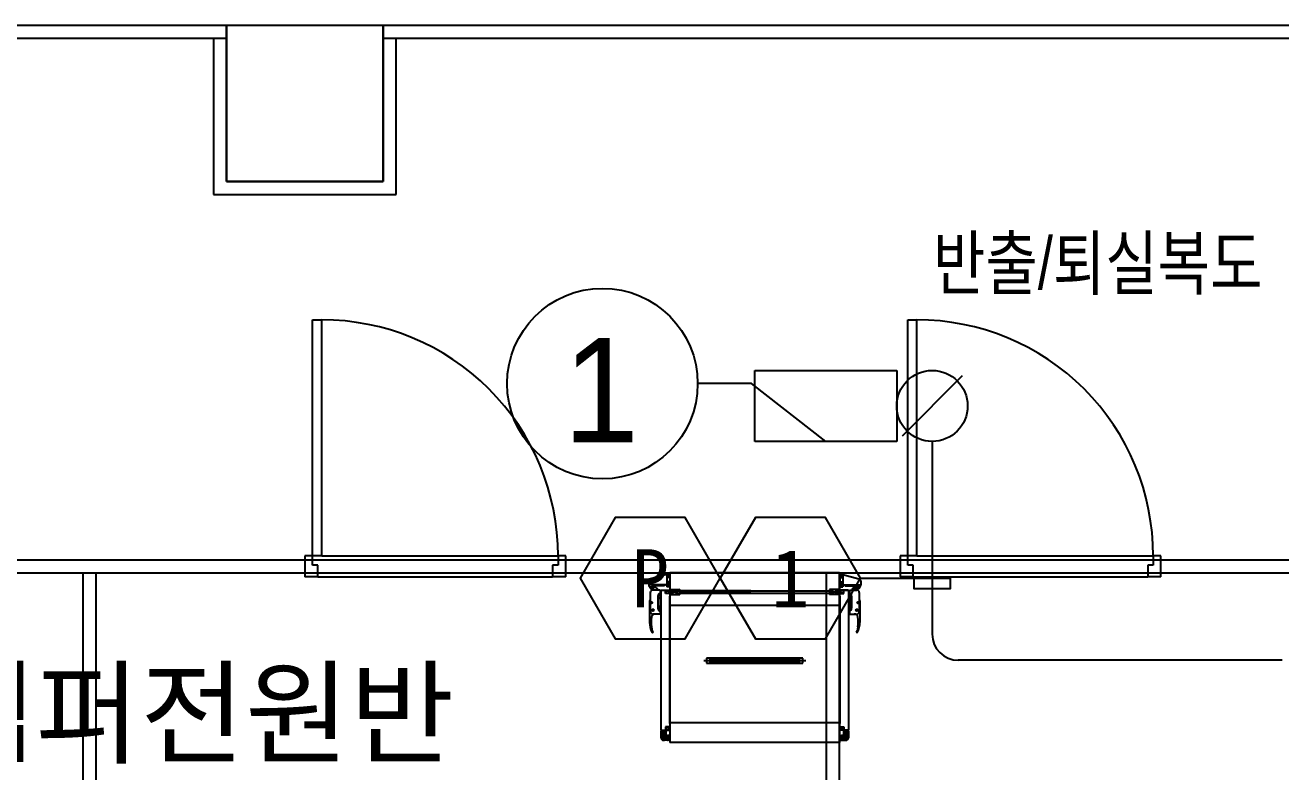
# Model space of a CAD drawing. Header units: millimetres. Extents: x 3365 to 47260, y 1455 to 34440.
# Drawn here: x 19802 to 24617, y 17807 to 20670 of the extents above; entities that cross this region are included whole.
import ezdxf
from ezdxf.enums import TextEntityAlignment as Align

# ---------------------------------------------------------------- set-up
doc = ezdxf.new("R2010")
doc.units = ezdxf.units.MM
doc.header["$LTSCALE"] = 120
for name, color, linetype in [('ARCH', 9, 'Continuous'), ('DAMPER', 2, 'Continuous'), ('fire', 2, 'Continuous'), ('fire-l', 4, 'Continuous'), ('smd-f', 2, 'Continuous')]:
    doc.layers.add(name, color=color, linetype=linetype)
doc.styles.add('GHD', font='')
doc.styles.add('TT', font='')
doc.styles.add('돋움', font='')
doc.styles.get('GHD').set_extended_font_data('Dotum')
doc.styles.get('TT').set_extended_font_data('Dotum')
doc.styles.get('돋움').set_extended_font_data('DotumChe')

# ---------------------------------------------------------------- blocks, each defined once
blk = doc.blocks.new('e-22-1')
at = {"layer": 'DAMPER'}
blk.add_line((-5, 1), (-1, 1), dxfattribs=at)
at = {"layer": 'fire'}
for p, q in [((-5, -1), (-5, 1)), ((-1, 1), (-1, -1)), ((0.85, 0.85), (-0.85, -0.85)), ((-1, -1), (-5, -1))]:
    blk.add_line(p, q, dxfattribs=at)
blk.add_circle((0, 0), 1, dxfattribs=at)

msp = doc.modelspace()

# ---------------------------------------------------------------- linework, layer by layer
at = {"layer": 'ARCH', "color": 9}
for p, q in [((14374.5, 20670.3, 0), (20574.5, 20670.3, 0)), ((20574.5, 20670.3, 0), (20574.5, 20070.3, 0)), ((20574.5, 20670.3, 0), (21174.5, 20670.3, 0)), ((20574.5, 20070.3, 0), (20574.5, 20670.3, 0)), ((20574.5, 20670.3, 0), (21174.5, 20670.3, 0)), ((20574.5, 20070.3, 0), (20574.5, 20670.3, 0)), ((21174.5, 20670.3, 0), (30474.5, 20670.3, 0)), ((21174.5, 20070.3, 0), (21174.5, 20670.3, 0)), ((21174.5, 20670.3, 0), (21174.5, 20070.3, 0)), ((21174.5, 20670.3, 0), (21174.5, 20070.3, 0)), ((14374.5, 20620.3, 0), (20574.5, 20620.3, 0)), ((20524.5, 20620.3, 0), (20524.5, 20020.3, 0)), ((21174.5, 20620.3, 0), (30474.5, 20620.3, 0)), ((21224.5, 20020.3, 0), (21224.5, 20620.3, 0)), ((20574.5, 20070.3, 0), (21174.5, 20070.3, 0)), ((21174.5, 20070.3, 0), (20574.5, 20070.3, 0)), ((21174.5, 20070.3, 0), (20574.5, 20070.3, 0)), ((20524.5, 20020.3, 0), (21224.5, 20020.3, 0)), ((20903.9, 18635.3, 0), (20903.9, 19540.5, 0)), ((20903.9, 19540.5, 0), (20939.1, 19540.5, 0)), ((20939.1, 18635.3, 0), (20939.1, 19540.5, 0)), ((23186.2, 18635.3, 0), (23186.2, 19540.5, 0)), ((23186.2, 19540.5, 0), (23221.5, 19540.5, 0)), ((23221.5, 18635.3, 0), (23221.5, 19540.5, 0)), ((20903.9, 18635.3, 0), (20874.5, 18635.3, 0)), ((20874.5, 18635.3, 0), (20874.5, 18555.3, 0)), ((20903.9, 18599.4, 0), (20903.9, 18635.3, 0)), ((20939.1, 18635.3, 0), (20903.9, 18635.3, 0)), ((20939.1, 18635.3, 0), (21845.1, 18635.3, 0)), ((21845.1, 18635.3, 0), (21845.1, 18599.4, 0)), ((21874.5, 18635.3, 0), (21845.1, 18635.3, 0)), ((21874.5, 18555.3, 0), (21874.5, 18635.3, 0)), ((23186.2, 18635.3, 0), (23156.9, 18635.3, 0)), ((23156.9, 18635.3, 0), (23156.9, 18555.3, 0)), ((23186.2, 18599.4, 0), (23186.2, 18635.3, 0)), ((23221.5, 18635.3, 0), (23186.2, 18635.3, 0)), ((23221.5, 18635.3, 0), (24127.5, 18635.3, 0)), ((24127.5, 18635.3, 0), (24127.5, 18599.4, 0)), ((24156.9, 18635.3, 0), (24127.5, 18635.3, 0)), ((24156.9, 18555.3, 0), (24156.9, 18635.3, 0)), ((14424.5, 18620.3, 0), (20024.5, 18620.3, 0)), ((20024.5, 18620.3, 0), (32874.5, 18620.3, 0)), ((20874.5, 18620.3, 0), (20874.5, 18570.3, 0)), ((20874.5, 18620.3, 0), (20874.5, 18570.3, 0)), ((20924.4, 18599.4, 0), (20903.9, 18599.4, 0)), ((20924.4, 18555.3, 0), (20924.4, 18599.4, 0)), ((21824.6, 18599.4, 0), (21824.6, 18555.3, 0)), ((21845.1, 18599.4, 0), (21824.6, 18599.4, 0)), ((21845.1, 18599.4, 0), (21824.6, 18599.4, 0)), ((21874.5, 18570.3, 0), (21874.5, 18620.3, 0)), ((23156.9, 18620.3, 0), (23156.9, 18570.3, 0)), ((23156.9, 18620.3, 0), (23156.9, 18570.3, 0)), ((23206.7, 18599.4, 0), (23186.2, 18599.4, 0)), ((23206.7, 18555.3, 0), (23206.7, 18599.4, 0)), ((24107, 18599.4, 0), (24107, 18555.3, 0)), ((24127.5, 18599.4, 0), (24107, 18599.4, 0)), ((24127.5, 18599.4, 0), (24107, 18599.4, 0)), ((24156.9, 18570.3, 0), (24156.9, 18620.3, 0)), ((14424.5, 18570.3, 0), (32874.5, 18570.3, 0)), ((20024.5, 15020.3, 0), (20024.5, 18570.3, 0)), ((20074.5, 15020.3, 0), (20074.5, 18570.3, 0)), ((20924.4, 18555.3, 0), (20874.5, 18555.3, 0)), ((20924.4, 18555.3, 0), (21824.6, 18555.3, 0)), ((21874.5, 18555.3, 0), (21824.6, 18555.3, 0)), ((22193.3, 18540.5, 0), (22193.3, 18525, 0)), ((22262, 18563.6, 0), (22200.2, 18547.3, 0)), ((22276.8, 18554.2, 0), (22259.3, 18554.2, 0)), ((22262.2, 18563.7, 0), (22262.2, 18517.4, 0)), ((22265.1, 18556.1, 0), (22262.2, 18558.9, 0)), ((22265.1, 18552.3, 0), (22262.2, 18549.5, 0)), ((22273.4, 18563.7, 0), (22262.4, 18563.7, 0)), ((22265.1, 18556.1, 0), (22265.1, 18552.3, 0)), ((22273.4, 18556.1, 0), (22265.1, 18556.1, 0)), ((22273.4, 18552.3, 0), (22265.1, 18552.3, 0)), ((22273.4, 18563.7, 0), (22273.4, 18517.4, 0)), ((22274.5, 18570.3, 0), (22274.5, 17920.3, 0)), ((22924.5, 18570.3, 0), (22274.5, 18570.3, 0)), ((22874.5, 14970.3, 0), (22874.5, 18570.3, 0)), ((22922.2, 18554.2, 0), (22939.7, 18554.2, 0)), ((22924.5, 14970.3, 0), (22924.5, 18570.3, 0)), ((22924.5, 18570.3, 0), (22924.5, 17920.3, 0)), ((22925.6, 18563.7, 0), (22925.6, 18517.4, 0)), ((22925.6, 18563.7, 0), (22936.6, 18563.7, 0)), ((22925.6, 18556.1, 0), (22933.9, 18556.1, 0)), ((22925.6, 18552.3, 0), (22933.9, 18552.3, 0)), ((22933.9, 18556.1, 0), (22936.8, 18558.9, 0)), ((22933.9, 18556.1, 0), (22933.9, 18552.3, 0)), ((22933.9, 18552.3, 0), (22936.8, 18549.5, 0)), ((22936.8, 18563.7, 0), (22936.8, 18517.4, 0)), ((22937, 18563.6, 0), (22998.8, 18547.3, 0)), ((23005.7, 18540.5, 0), (23005.7, 18525, 0)), ((23206.7, 18555.3, 0), (23156.9, 18555.3, 0)), ((23206.7, 18555.3, 0), (24107, 18555.3, 0)), ((24156.9, 18555.3, 0), (24107, 18555.3, 0)), ((22262.2, 18525, 0), (22193.3, 18525, 0)), ((22193.5, 18524, 0), (22193.5, 18522.4, 0)), ((22193.5, 18521.9, 0), (22200.8, 18510.8, 0)), ((22208.4, 18525, 0), (22194.3, 18525, 0)), ((22199, 18494.8, 0), (22199, 18422.1, 0)), ((22236.7, 18504.2, 0), (22208.4, 18504.2, 0)), ((22209.4, 18524, 0), (22209.4, 18513.6, 0)), ((22253.7, 18520.2, 0), (22209.4, 18520.2, 0)), ((22211.9, 18515.5, 0), (22215.7, 18515.5, 0)), ((22211.9, 18504.2, 0), (22211.9, 18515.5, 0)), ((22226.1, 18504.2, 0), (22226.1, 18504.2, 0)), ((22236.7, 18504.2, 0), (22236.7, 18412.6, 0)), ((22239.6, 18504.2, 0), (22239.6, 17967.5, 0)), ((22239.6, 18504.2, 0), (22272.6, 18504.2, 0)), ((22253.7, 18525, 0), (22253.7, 18520.2, 0)), ((22257.7, 18491.2, 0), (22257.7, 18504.2, 0)), ((22272.6, 18491.2, 0), (22257.7, 18491.2, 0)), ((22276.5, 18526.8, 0), (22259.3, 18526.8, 0)), ((22274, 18503, 0), (22259.3, 18503, 0)), ((22259.3, 18503, 0), (22259.3, 18492.4, 0)), ((22259.3, 18499.9, 0), (22259.4, 18499.8, 0)), ((22259.3, 18499.7, 0), (22259.4, 18499.8, 0)), ((22259.3, 18492.4, 0), (22274, 18492.4, 0)), ((22260.1, 18497.1, 0), (22260, 18497.6, 0)), ((22260, 18497.6, 0), (22260.6, 18497.5, 0)), ((22260.1, 18497.1, 0), (22260.6, 18497.5, 0)), ((22261, 18492.2, 0), (22261.1, 18492.3, 0)), ((22261.1, 18492.2, 0), (22261.1, 18492.3, 0)), ((22273.4, 18536.3, 0), (22262.2, 18536.3, 0)), ((22273.4, 18517.4, 0), (22262.2, 18517.4, 0)), ((22265.2, 18528.7, 0), (22262.4, 18531.6, 0)), ((22265.2, 18525, 0), (22262.4, 18522.1, 0)), ((22263.6, 18500, 0), (22264.2, 18500.2, 0)), ((22263.9, 18499.5, 0), (22263.6, 18500, 0)), ((22263.9, 18499.5, 0), (22264.2, 18500.2, 0)), ((22265.2, 18528.7, 0), (22265.2, 18525, 0)), ((22273.4, 18528.7, 0), (22265.2, 18528.7, 0)), ((22273.4, 18525, 0), (22265.2, 18525, 0)), ((22266.6, 18502.5, 0), (22266.9, 18502.8, 0)), ((22266.6, 18502.5, 0), (22266.6, 18502.8, 0)), ((22267.2, 18495.8, 0), (22267.1, 18496.3, 0)), ((22267.1, 18496.3, 0), (22267.7, 18496.2, 0)), ((22267.2, 18495.8, 0), (22267.7, 18496.2, 0)), ((22267.4, 18494.4, 0), (22268, 18494.6, 0)), ((22267.7, 18493.9, 0), (22267.4, 18494.4, 0)), ((22267.7, 18493.9, 0), (22268, 18494.6, 0)), ((22269.3, 18498.7, 0), (22270.2, 18498.6, 0)), ((22269.4, 18497.9, 0), (22269.3, 18498.7, 0)), ((22269.4, 18497.9, 0), (22270.2, 18498.6, 0)), ((22270.4, 18502.3, 0), (22271, 18502.5, 0)), ((22270.8, 18501.8, 0), (22270.4, 18502.3, 0)), ((22270.8, 18501.8, 0), (22271, 18502.5, 0)), ((22314.5, 18497.2, 0), (22271, 18497.2, 0)), ((22272.6, 18503, 0), (22272.6, 18504.2, 0)), ((22273.7, 18501.2, 0), (22273.6, 18501.8, 0)), ((22273.6, 18501.8, 0), (22274, 18501.7, 0)), ((22273.7, 18501.2, 0), (22274, 18501.4, 0)), ((22274, 18492.4, 0), (22274, 18503, 0)), ((22312.3, 18506.6, 0), (22274.5, 18487.8, 0)), ((22274.5, 18506.6, 0), (22312.3, 18487.8, 0)), ((22274.5, 18506.6, 0), (22312.3, 18506.6, 0)), ((22274.5, 18502.3, 0), (22274.5, 18483.5, 0)), ((22274.5, 18502.3, 0), (22274.5, 18483.5, 0)), ((22312.3, 18506.6, 0), (22312.3, 18487.8, 0)), ((22312.3, 18502, 0), (22886.7, 18502, 0)), ((22584.8, 18502, 0), (22312.3, 18502, 0)), ((22312.3, 18492.4, 0), (22886.7, 18492.4, 0)), ((22584.8, 18492.4, 0), (22312.3, 18492.4, 0)), ((22884.5, 18497.2, 0), (22928, 18497.2, 0)), ((22924.5, 18506.6, 0), (22886.7, 18506.6, 0)), ((22886.7, 18506.6, 0), (22924.5, 18487.8, 0)), ((22924.5, 18506.6, 0), (22886.7, 18487.8, 0)), ((22886.7, 18506.6, 0), (22886.7, 18487.8, 0)), ((22922.5, 18526.8, 0), (22939.7, 18526.8, 0)), ((22924.5, 18502.3, 0), (22924.5, 18483.5, 0)), ((22925.1, 18502.4, 0), (22924.8, 18502.3, 0)), ((22925.1, 18501.8, 0), (22924.8, 18502.1, 0)), ((22925, 18492.4, 0), (22925, 18503, 0)), ((22925, 18503, 0), (22939.7, 18503, 0)), ((22939.7, 18492.4, 0), (22925, 18492.4, 0)), ((22925.1, 18501.8, 0), (22925.1, 18502.4, 0)), ((22925.6, 18536.3, 0), (22936.8, 18536.3, 0)), ((22925.6, 18528.7, 0), (22933.8, 18528.7, 0)), ((22925.6, 18525, 0), (22933.8, 18525, 0)), ((22925.6, 18517.4, 0), (22936.8, 18517.4, 0)), ((22959.4, 18504.2, 0), (22926.4, 18504.2, 0)), ((22926.4, 18503, 0), (22926.4, 18504.2, 0)), ((22926.4, 18491.2, 0), (22941.3, 18491.2, 0)), ((22927.3, 18504.2, 0), (22959.4, 18504.2, 0)), ((22928, 18502.4, 0), (22927.8, 18503.1, 0)), ((22928.3, 18502.9, 0), (22927.8, 18503.1, 0)), ((22928, 18502.4, 0), (22928.3, 18502.9, 0)), ((22929.5, 18499.3, 0), (22928.6, 18499.2, 0)), ((22929.3, 18498.5, 0), (22928.6, 18499.2, 0)), ((22929.3, 18498.5, 0), (22929.5, 18499.3, 0)), ((22931.1, 18494.5, 0), (22930.8, 18495.2, 0)), ((22931.4, 18495, 0), (22930.8, 18495.2, 0)), ((22931.6, 18496.9, 0), (22931, 18496.8, 0)), ((22931.6, 18496.4, 0), (22931, 18496.8, 0)), ((22931.1, 18494.5, 0), (22931.4, 18495, 0)), ((22931.6, 18496.4, 0), (22931.6, 18496.9, 0)), ((22932.2, 18503.1, 0), (22931.9, 18503.4, 0)), ((22932.2, 18503.1, 0), (22932.2, 18503.4, 0)), ((22933.8, 18528.7, 0), (22936.6, 18531.6, 0)), ((22933.8, 18528.7, 0), (22933.8, 18525, 0)), ((22933.8, 18525, 0), (22936.6, 18522.1, 0)), ((22934.9, 18500.1, 0), (22934.6, 18500.8, 0)), ((22935.2, 18500.6, 0), (22934.6, 18500.8, 0)), ((22934.9, 18500.1, 0), (22935.2, 18500.6, 0)), ((22936.8, 18525, 0), (23005.7, 18525, 0)), ((22937.7, 18492.8, 0), (22937.7, 18492.9, 0)), ((22937.8, 18492.8, 0), (22937.7, 18492.9, 0)), ((22938.7, 18498.2, 0), (22938.1, 18498.1, 0)), ((22938.7, 18497.7, 0), (22938.1, 18498.1, 0)), ((22938.7, 18497.7, 0), (22938.7, 18498.2, 0)), ((22939.4, 18500.3, 0), (22939.3, 18500.5, 0)), ((22939.4, 18500.5, 0), (22939.3, 18500.5, 0)), ((22939.7, 18503, 0), (22939.7, 18492.4, 0)), ((22941.3, 18491.2, 0), (22941.3, 18504.2, 0)), ((22945.3, 18525, 0), (22945.3, 18520.2, 0)), ((22945.3, 18520.2, 0), (22989.6, 18520.2, 0)), ((22959.4, 18504.2, 0), (22959.4, 17967.5, 0)), ((22962.3, 18504.2, 0), (22962.3, 18412.6, 0)), ((22962.3, 18504.2, 0), (22990.6, 18504.2, 0)), ((22972.9, 18504.2, 0), (22972.9, 18504.2, 0)), ((22987.1, 18515.5, 0), (22983.3, 18515.5, 0)), ((22987.1, 18504.2, 0), (22987.1, 18515.5, 0)), ((22989.6, 18524, 0), (22989.6, 18513.6, 0)), ((22990.6, 18525, 0), (23004.7, 18525, 0)), ((23005.5, 18521.9, 0), (22998.2, 18510.8, 0)), ((23000, 18494.8, 0), (23000, 18422.1, 0)), ((23005.5, 18524, 0), (23005.5, 18522.4, 0)), ((22196.2, 18463.6, 0), (22196.2, 18380.7, 0)), ((22199.9, 18456.1, 0), (22207.5, 18456.1, 0)), ((22203.7, 18459.8, 0), (22203.7, 18452.3, 0)), ((22239.2, 18474, 0), (22226.2, 18474, 0)), ((22228.3, 18481.5, 0), (22228.3, 18435.3, 0)), ((22230.1, 18475.9, 0), (22228.3, 18477.8, 0)), ((22230.1, 18472.1, 0), (22228.3, 18470.2, 0)), ((22230.1, 18441.9, 0), (22228.3, 18443.8, 0)), ((22230.1, 18475.9, 0), (22230.1, 18472.1, 0)), ((22236.7, 18475.9, 0), (22230.1, 18475.9, 0)), ((22236.7, 18472.1, 0), (22230.1, 18472.1, 0)), ((22272.6, 18480.7, 0), (22272.6, 17993.2, 0)), ((22274.5, 18487.8, 0), (22312.3, 18487.8, 0)), ((22924.5, 18445.3, 0), (22274.5, 18445.3, 0)), ((22924.5, 18487.8, 0), (22886.7, 18487.8, 0)), ((22926.4, 18480.7, 0), (22926.4, 17993.2, 0)), ((22959.8, 18474, 0), (22972.8, 18474, 0)), ((22962.3, 18475.9, 0), (22968.9, 18475.9, 0)), ((22962.3, 18472.1, 0), (22968.9, 18472.1, 0)), ((22968.9, 18475.9, 0), (22970.7, 18477.8, 0)), ((22968.9, 18475.9, 0), (22968.9, 18472.1, 0)), ((22968.9, 18472.1, 0), (22970.7, 18470.2, 0)), ((22968.9, 18441.9, 0), (22970.7, 18443.8, 0)), ((22970.7, 18481.5, 0), (22970.7, 18435.3, 0)), ((22999.1, 18456.1, 0), (22991.5, 18456.1, 0)), ((22995.3, 18459.8, 0), (22995.3, 18452.3, 0)), ((23002.8, 18463.6, 0), (23002.8, 18380.7, 0)), ((22202.8, 18427.7, 0), (22214.1, 18427.7, 0)), ((22208.4, 18433.4, 0), (22208.4, 18422.1, 0)), ((22236.7, 18412.6, 0), (22208.4, 18412.6, 0)), ((22239.2, 18440, 0), (22226.2, 18440, 0)), ((22230.1, 18438.1, 0), (22228.3, 18436.2, 0)), ((22230.1, 18441.9, 0), (22230.1, 18438.1, 0)), ((22236.7, 18441.9, 0), (22230.1, 18441.9, 0)), ((22236.7, 18438.1, 0), (22230.1, 18438.1, 0)), ((22959.8, 18440, 0), (22972.8, 18440, 0)), ((22962.3, 18441.9, 0), (22968.9, 18441.9, 0)), ((22962.3, 18438.1, 0), (22968.9, 18438.1, 0)), ((22962.3, 18412.6, 0), (22990.6, 18412.6, 0)), ((22968.9, 18441.9, 0), (22968.9, 18438.1, 0)), ((22968.9, 18438.1, 0), (22970.7, 18436.2, 0)), ((22996.2, 18427.7, 0), (22984.9, 18427.7, 0)), ((22990.6, 18433.4, 0), (22990.6, 18422.1, 0)), ((22203.8, 18363.8, 0), (22206.8, 18348.8, 0)), ((22206.8, 18348.8, 0), (22207.5, 18343.6, 0)), ((22992.2, 18348.8, 0), (22991.5, 18343.6, 0)), ((22995.2, 18363.8, 0), (22992.2, 18348.8, 0)), ((22206.4, 18342.6, 0), (22206, 18342.7, 0)), ((22992.6, 18342.6, 0), (22993, 18342.7, 0)), ((22794.9, 18233.6, 0), (22404.1, 18233.6, 0)), ((22784.3, 18242.8, 0), (22414.7, 18242.8, 0)), ((22414.7, 18242.8, 0), (22414.7, 18224.3, 0)), ((22414.7, 18224.3, 0), (22784.3, 18224.3, 0)), ((22427.6, 18242.8, 0), (22427.6, 18224.3, 0)), ((22768.2, 18239.6, 0), (22430.8, 18239.6, 0)), ((22430.8, 18239.6, 0), (22430.8, 18227.6, 0)), ((22430.8, 18227.6, 0), (22768.2, 18227.6, 0)), ((22768.2, 18227.6, 0), (22768.2, 18239.6, 0)), ((22771.4, 18224.3, 0), (22771.4, 18242.8, 0)), ((22784.3, 18224.3, 0), (22784.3, 18242.8, 0)), ((22239.6, 17967.5, 0), (22272.6, 17967.5, 0)), ((22240, 17963.6, 0), (22240, 17938.1, 0)), ((22256.1, 17966.4, 0), (22242.9, 17966.4, 0)), ((22247.1, 17958.9, 0), (22247.1, 17966.4, 0)), ((22249.5, 17951.3, 0), (22249.5, 17966.4, 0)), ((22251.8, 17958.9, 0), (22251.8, 17966.4, 0)), ((22272.6, 17980.5, 0), (22257.7, 17980.5, 0)), ((22257.7, 17980.5, 0), (22257.7, 17967.5, 0)), ((22258.9, 17963.6, 0), (22258.9, 17938.1, 0)), ((22259.3, 17979.2, 0), (22274, 17979.2, 0)), ((22259.3, 17968.7, 0), (22259.3, 17979.2, 0)), ((22259.3, 17971.7, 0), (22259.4, 17971.6, 0)), ((22259.3, 17971.6, 0), (22259.4, 17971.6, 0)), ((22274, 17968.7, 0), (22259.3, 17968.7, 0)), ((22260.1, 17974.4, 0), (22260, 17973.8, 0)), ((22260, 17973.8, 0), (22260.6, 17973.9, 0)), ((22260.1, 17974.4, 0), (22260.6, 17973.9, 0)), ((22261, 17979.2, 0), (22261.1, 17979.2, 0)), ((22261.1, 17979.2, 0), (22261.1, 17979.2, 0)), ((22263.9, 17971.9, 0), (22263.6, 17971.4, 0)), ((22263.6, 17971.4, 0), (22264.2, 17971.2, 0)), ((22263.9, 17971.9, 0), (22264.2, 17971.2, 0)), ((22266.6, 17968.9, 0), (22266.9, 17968.7, 0)), ((22266.6, 17968.9, 0), (22266.6, 17968.7, 0)), ((22267.2, 17975.7, 0), (22267.1, 17975.1, 0)), ((22267.1, 17975.1, 0), (22267.7, 17975.2, 0)), ((22267.2, 17975.7, 0), (22267.7, 17975.2, 0)), ((22267.7, 17977.5, 0), (22267.4, 17977.1, 0)), ((22267.4, 17977.1, 0), (22268, 17976.9, 0)), ((22267.7, 17977.5, 0), (22268, 17976.9, 0)), ((22269.4, 17973.6, 0), (22269.3, 17972.7, 0)), ((22269.3, 17972.7, 0), (22270.2, 17972.8, 0)), ((22269.4, 17973.6, 0), (22270.2, 17972.8, 0)), ((22270.8, 17969.6, 0), (22270.4, 17969.1, 0)), ((22270.4, 17969.1, 0), (22271, 17968.9, 0)), ((22270.8, 17969.6, 0), (22271, 17968.9, 0)), ((22272.6, 17968.7, 0), (22272.6, 17967.5, 0)), ((22273.7, 17970.2, 0), (22273.6, 17969.6, 0)), ((22273.6, 17969.6, 0), (22274, 17969.7, 0)), ((22273.7, 17970.2, 0), (22274, 17970, 0)), ((22274, 17979.2, 0), (22274, 17968.7, 0)), ((22924.5, 17995.3, 0), (22274.5, 17995.3, 0)), ((22925, 17979.2, 0), (22925, 17968.7, 0)), ((22939.7, 17979.2, 0), (22925, 17979.2, 0)), ((22925, 17968.7, 0), (22939.7, 17968.7, 0)), ((22925.4, 17970.2, 0), (22925.1, 17970, 0)), ((22925.4, 17969.6, 0), (22925.1, 17969.7, 0)), ((22925.4, 17970.2, 0), (22925.4, 17969.6, 0)), ((22926.4, 17980.5, 0), (22941.3, 17980.5, 0)), ((22926.4, 17968.7, 0), (22926.4, 17967.5, 0)), ((22959.4, 17967.5, 0), (22926.4, 17967.5, 0)), ((22928.3, 17969.6, 0), (22928.1, 17968.9, 0)), ((22928.6, 17969.1, 0), (22928.1, 17968.9, 0)), ((22928.3, 17969.6, 0), (22928.6, 17969.1, 0)), ((22929.6, 17973.6, 0), (22928.9, 17972.8, 0)), ((22929.8, 17972.7, 0), (22928.9, 17972.8, 0)), ((22929.6, 17973.6, 0), (22929.8, 17972.7, 0)), ((22931.4, 17977.5, 0), (22931.1, 17976.9, 0)), ((22931.7, 17977.1, 0), (22931.1, 17976.9, 0)), ((22931.9, 17975.7, 0), (22931.3, 17975.2, 0)), ((22931.9, 17975.1, 0), (22931.3, 17975.2, 0)), ((22931.4, 17977.5, 0), (22931.7, 17977.1, 0)), ((22931.9, 17975.7, 0), (22931.9, 17975.1, 0)), ((22932.5, 17968.9, 0), (22932.2, 17968.7, 0)), ((22932.5, 17968.9, 0), (22932.5, 17968.7, 0)), ((22935.2, 17971.9, 0), (22934.9, 17971.2, 0)), ((22935.5, 17971.4, 0), (22934.9, 17971.2, 0)), ((22935.2, 17971.9, 0), (22935.5, 17971.4, 0)), ((22938, 17979.2, 0), (22938, 17979.2, 0)), ((22938.1, 17979.2, 0), (22938, 17979.2, 0)), ((22939, 17974.4, 0), (22938.4, 17973.9, 0)), ((22939, 17973.8, 0), (22938.4, 17973.9, 0)), ((22939, 17974.4, 0), (22939, 17973.8, 0)), ((22939.8, 17971.7, 0), (22939.6, 17971.6, 0)), ((22939.8, 17971.6, 0), (22939.6, 17971.6, 0)), ((22939.7, 17968.7, 0), (22939.7, 17979.2, 0)), ((22940.1, 17963.6, 0), (22940.1, 17938.1, 0)), ((22941.3, 17980.5, 0), (22941.3, 17967.5, 0)), ((22942.9, 17966.4, 0), (22956.1, 17966.4, 0)), ((22947.2, 17958.9, 0), (22947.2, 17966.4, 0)), ((22949.5, 17951.3, 0), (22949.5, 17966.4, 0)), ((22951.9, 17958.9, 0), (22951.9, 17966.4, 0)), ((22959, 17963.6, 0), (22959, 17938.1, 0)), ((22261.8, 17958.9, 0), (22237.6, 17958.9, 0)), ((22247.6, 17938.1, 0), (22239.1, 17938.1, 0)), ((22256.1, 17952.2, 0), (22242.9, 17952.2, 0)), ((22243.8, 17952.2, 0), (22254.2, 17952.2, 0)), ((22247.1, 17958.9, 0), (22244.8, 17957, 0)), ((22254.2, 17957, 0), (22244.8, 17957, 0)), ((22244.8, 17952.2, 0), (22244.8, 17957, 0)), ((22255.1, 17952.2, 0), (22244.8, 17952.2, 0)), ((22251.8, 17958.9, 0), (22247.1, 17958.9, 0)), ((22248.5, 17938.1, 0), (22250.4, 17938.1, 0)), ((22249.5, 17940, 0), (22249.5, 17948.5, 0)), ((22249.5, 17947.5, 0), (22258.9, 17947.5, 0)), ((22249.5, 17939, 0), (22249.5, 17937.1, 0)), ((22249.5, 17936.2, 0), (22249.5, 17927.7, 0)), ((22266.5, 17928.7, 0), (22249.5, 17928.7, 0)), ((22251.4, 17938.1, 0), (22259.9, 17938.1, 0)), ((22251.8, 17958.9, 0), (22254.2, 17957, 0)), ((22254.2, 17952.2, 0), (22254.2, 17957, 0)), ((22258.9, 17947.5, 0), (22266.5, 17947.5, 0)), ((22262.6, 17938.1, 0), (22274.2, 17938.1, 0)), ((22263.6, 17944.7, 0), (22263.6, 17931.5, 0)), ((22263.6, 17942.8, 0), (22268.4, 17942.8, 0)), ((22263.6, 17933.4, 0), (22268.4, 17933.4, 0)), ((22270.2, 17947.5, 0), (22266.5, 17947.5, 0)), ((22270.2, 17928.7, 0), (22266.5, 17928.7, 0)), ((22268.4, 17942.8, 0), (22268.4, 17933.4, 0)), ((22270.2, 17940.4, 0), (22268.4, 17942.8, 0)), ((22270.2, 17935.7, 0), (22268.4, 17933.4, 0)), ((22270.2, 17940.4, 0), (22270.2, 17935.7, 0)), ((22270.2, 17940.4, 0), (22273.1, 17940.4, 0)), ((22270.2, 17935.7, 0), (22273.1, 17935.7, 0)), ((22273.1, 17944.7, 0), (22273.1, 17931.5, 0)), ((22924.5, 17920.3, 0), (22274.5, 17920.3, 0)), ((22936.3, 17938.1, 0), (22924.8, 17938.1, 0)), ((22925.9, 17944.7, 0), (22925.9, 17931.5, 0)), ((22928.8, 17940.4, 0), (22925.9, 17940.4, 0)), ((22928.8, 17935.7, 0), (22925.9, 17935.7, 0)), ((22928.8, 17947.5, 0), (22932.5, 17947.5, 0)), ((22928.8, 17940.4, 0), (22930.6, 17942.8, 0)), ((22928.8, 17940.4, 0), (22928.8, 17935.7, 0)), ((22928.8, 17935.7, 0), (22930.6, 17933.4, 0)), ((22928.8, 17928.7, 0), (22932.5, 17928.7, 0)), ((22930.6, 17942.8, 0), (22930.6, 17933.4, 0)), ((22935.4, 17942.8, 0), (22930.6, 17942.8, 0)), ((22935.4, 17933.4, 0), (22930.6, 17933.4, 0)), ((22940.1, 17947.5, 0), (22932.5, 17947.5, 0)), ((22932.5, 17928.7, 0), (22949.5, 17928.7, 0)), ((22935.4, 17944.7, 0), (22935.4, 17931.5, 0)), ((22937.2, 17958.9, 0), (22961.4, 17958.9, 0)), ((22947.6, 17938.1, 0), (22939.1, 17938.1, 0)), ((22949.5, 17947.5, 0), (22940.1, 17947.5, 0)), ((22942.9, 17952.2, 0), (22956.1, 17952.2, 0)), ((22943.9, 17952.2, 0), (22954.2, 17952.2, 0)), ((22947.2, 17958.9, 0), (22944.8, 17957, 0)), ((22944.8, 17957, 0), (22954.2, 17957, 0)), ((22944.8, 17952.2, 0), (22944.8, 17957, 0)), ((22955.2, 17952.2, 0), (22944.8, 17952.2, 0)), ((22947.2, 17958.9, 0), (22951.9, 17958.9, 0)), ((22950.5, 17938.1, 0), (22948.6, 17938.1, 0)), ((22949.5, 17940, 0), (22949.5, 17948.5, 0)), ((22949.5, 17939, 0), (22949.5, 17937.1, 0)), ((22949.5, 17936.2, 0), (22949.5, 17927.7, 0)), ((22951.4, 17938.1, 0), (22959.9, 17938.1, 0)), ((22951.9, 17958.9, 0), (22954.2, 17957, 0)), ((22954.2, 17952.2, 0), (22954.2, 17957, 0))]:
    msp.add_line(p, q, dxfattribs=at)
for centre, radius in [((22204.7, 18513.6, 0), 4.72), ((22994.3, 18513.6, 0), 4.72), ((22203.7, 18456.1, 0), 2.83), ((22995.3, 18456.1, 0), 2.83), ((22208.4, 18427.7, 0), 3.78), ((22990.6, 18427.7, 0), 3.78), ((22249.5, 17938.1, 0), 4.72), ((22949.5, 17938.1, 0), 4.72)]:
    msp.add_circle(centre, radius, dxfattribs=at)
for centre, radius, start, end in [((20940.5, 18635.8, 0), 904.7, 359.9639, 90.0849), ((23222.8, 18635.8, 0), 904.7, 359.9639, 90.0849), ((22202.5, 18538.3, 0), 9.44, 104.8094, 166.709), ((22262.4, 18562.7, 0), 0.944, 90, 104.8094), ((22936.6, 18562.7, 0), 0.944, 75.1906, 90), ((22996.5, 18538.3, 0), 9.44, 13.291, 75.1906), ((22194.4, 18524, 0), 0.944, 90, 180), ((22194.4, 18522.4, 0), 0.944, 180, 213.4254), ((22204.7, 18513.6, 0), 6.13, 174.5114, 39.7151), ((22208.4, 18494.8, 0), 9.44, 90, 180), ((22208.4, 18524, 0), 0.944, 0, 90), ((22215.7, 18504.2, 0), 11.3, 0, 90), ((22241.5, 18481.5, 0), 13.2, 110.9248, 180), ((22957.5, 18481.5, 0), 13.2, 0, 69.0752), ((22983.3, 18504.2, 0), 11.3, 90, 180), ((22994.3, 18513.6, 0), 6.13, 140.2849, 5.4886), ((22990.6, 18524, 0), 0.944, 90, 180), ((22990.6, 18494.8, 0), 9.44, 0, 90), ((23004.6, 18524, 0), 0.944, 0, 90), ((23004.6, 18522.4, 0), 0.944, 326.5746, 0), ((22199, 18463.6, 0), 2.83, 90, 180), ((23000, 18463.6, 0), 2.83, 0, 90), ((22208.4, 18422.1, 0), 9.44, 180, 270), ((22362, 18383.2, 0), 159.4, 173.6062, 186.9945), ((22217.1, 18399, 0), 13.6, 86.7888, 171.9712), ((22241.5, 18435.3, 0), 13.2, 180, 249.0752), ((22957.5, 18435.3, 0), 13.2, 290.9248, 0), ((22981.9, 18399, 0), 13.6, 8.0288, 93.2112), ((22990.6, 18422.1, 0), 9.44, 270, 0), ((22837, 18383.2, 0), 159.4, 353.0055, 6.3938), ((22287.6, 18383.2, 0), 91.5, 181.531, 205.8646), ((22205, 18337.4, 0), 9.21, 57.3125, 75.3084), ((22994, 18337.4, 0), 9.21, 104.6916, 122.6875), ((22911.4, 18383.2, 0), 91.5, 334.1354, 358.469), ((22206.1, 18343.6, 0), 0.944, 205.5273, 258.3763), ((22207.6, 18344.9, 0), 2.83, 226.2669, 345.0997), ((22206.6, 18343.6, 0), 0.944, 258.3763, 3.9335), ((22209.5, 18344.4, 0), 0.944, 345.0997, 57.3125), ((22989.5, 18344.4, 0), 0.944, 122.6875, 194.9003), ((22991.4, 18344.9, 0), 2.83, 194.9003, 313.7331), ((22992.4, 18343.6, 0), 0.944, 176.0665, 281.6237), ((22992.9, 18343.6, 0), 0.944, 281.6237, 334.4727), ((22242.9, 17963.6, 0), 2.83, 90, 180), ((22256.1, 17963.6, 0), 2.83, 0, 90), ((22942.9, 17963.6, 0), 2.83, 90, 180), ((22956.1, 17963.6, 0), 2.83, 0, 90), ((22242.9, 17955.1, 0), 2.83, 180, 270), ((22249.5, 17938.1, 0), 9.44, 90, 180), ((22249.5, 17938.1, 0), 9.44, 180, 270), ((22249.5, 17938.1, 0), 9.44, 270, 0), ((22256.1, 17955.1, 0), 2.83, 270, 0), ((22266.5, 17944.7, 0), 2.83, 90, 180), ((22266.5, 17931.5, 0), 2.83, 180, 270), ((22270.2, 17944.7, 0), 2.83, 0, 90), ((22270.2, 17931.5, 0), 2.83, 270, 0), ((22928.8, 17944.7, 0), 2.83, 90, 180), ((22928.8, 17931.5, 0), 2.83, 180, 270), ((22932.5, 17944.7, 0), 2.83, 0, 90), ((22932.5, 17931.5, 0), 2.83, 270, 0), ((22942.9, 17955.1, 0), 2.83, 180, 270), ((22949.5, 17938.1, 0), 9.44, 180, 270), ((22949.5, 17938.1, 0), 9.44, 0, 90), ((22949.5, 17938.1, 0), 9.44, 270, 0), ((22956.1, 17955.1, 0), 2.83, 270, 0)]:
    msp.add_arc(centre, radius, start, end, dxfattribs=at)
at = {"layer": 'fire', "color": 2, "elevation": 0}
msp.add_lwpolyline([(23004.8, 18549.8), (23349.3, 18549.8), (23349.3, 18509), (23210.4, 18509), (23210.4, 18549.8)], dxfattribs=at)
at = {"layer": 'fire-l', "color": 6, "ltscale": 2}
for p, q in [((23279.9, 19074.3, 0), (23279.9, 18335.3, 0)), ((24621.6, 18235.3, 0), (23379.9, 18235.3, 0))]:
    msp.add_line(p, q, dxfattribs=at)
at = {"layer": 'fire-l', "color": 2, "elevation": 0}
for points in [[(22467.5, 18549.8), (22333.2, 18782.5), (22064.6, 18782.5), (21930.3, 18549.8), (22064.6, 18317.2), (22333.2, 18317.2)], [(23004.8, 18549.8), (22870.4, 18782.5), (22601.8, 18782.5), (22467.5, 18549.8), (22601.8, 18317.2), (22870.4, 18317.2)]]:
    msp.add_lwpolyline(points, close=True, dxfattribs=at)
at = {"layer": 'fire-l', "color": 6, "ltscale": 2}
msp.add_arc((23379.9, 18335.3, 0), 100, 180, 270, dxfattribs=at)
at = {"layer": 'smd-f', "elevation": 0}
msp.add_lwpolyline([(22871.9, 19074.3), (22587.7, 19295.9), (22380.5, 19295.9)], dxfattribs=at)
at = {"layer": 'smd-f'}
msp.add_circle((22015.4, 19295.9, 0), 365.2, dxfattribs=at)

# ---------------------------------------------------------------- block references
at = {"layer": 'fire-l', "ltscale": 2, "xscale": 136, "yscale": 136, "zscale": 136}
msp.add_blockref('e-22-1', (23279.9, 19210.3, 0), dxfattribs=at)

# ---------------------------------------------------------------- texts
at = {"layer": 'ARCH', "color": 9, "style": 'GHD', "width": 0.8}
msp.add_text('반출/퇴실복도', height=200, dxfattribs=at).set_placement((23283.2, 19657.7, 0))
at = {"layer": 'fire', "style": '돋움'}
for s, p in [('P', (22198.9, 18549.8, 0)), ('1', (22736.1, 18549.8, 0))]:
    msp.add_text(s, height=222.4, dxfattribs=at).set_placement(p, align=Align.MIDDLE)
at = {"layer": 'smd-f', "style": 'TT'}
msp.add_text('1', height=400, rotation=360, dxfattribs=at).set_placement((22010.7, 19271, 0), align=Align.MIDDLE)
msp.add_text('TO:댐퍼전원반', height=320, dxfattribs=at).set_placement((20095, 18036.8, 0), align=Align.MIDDLE)

doc.saveas('drawing.dxf')
